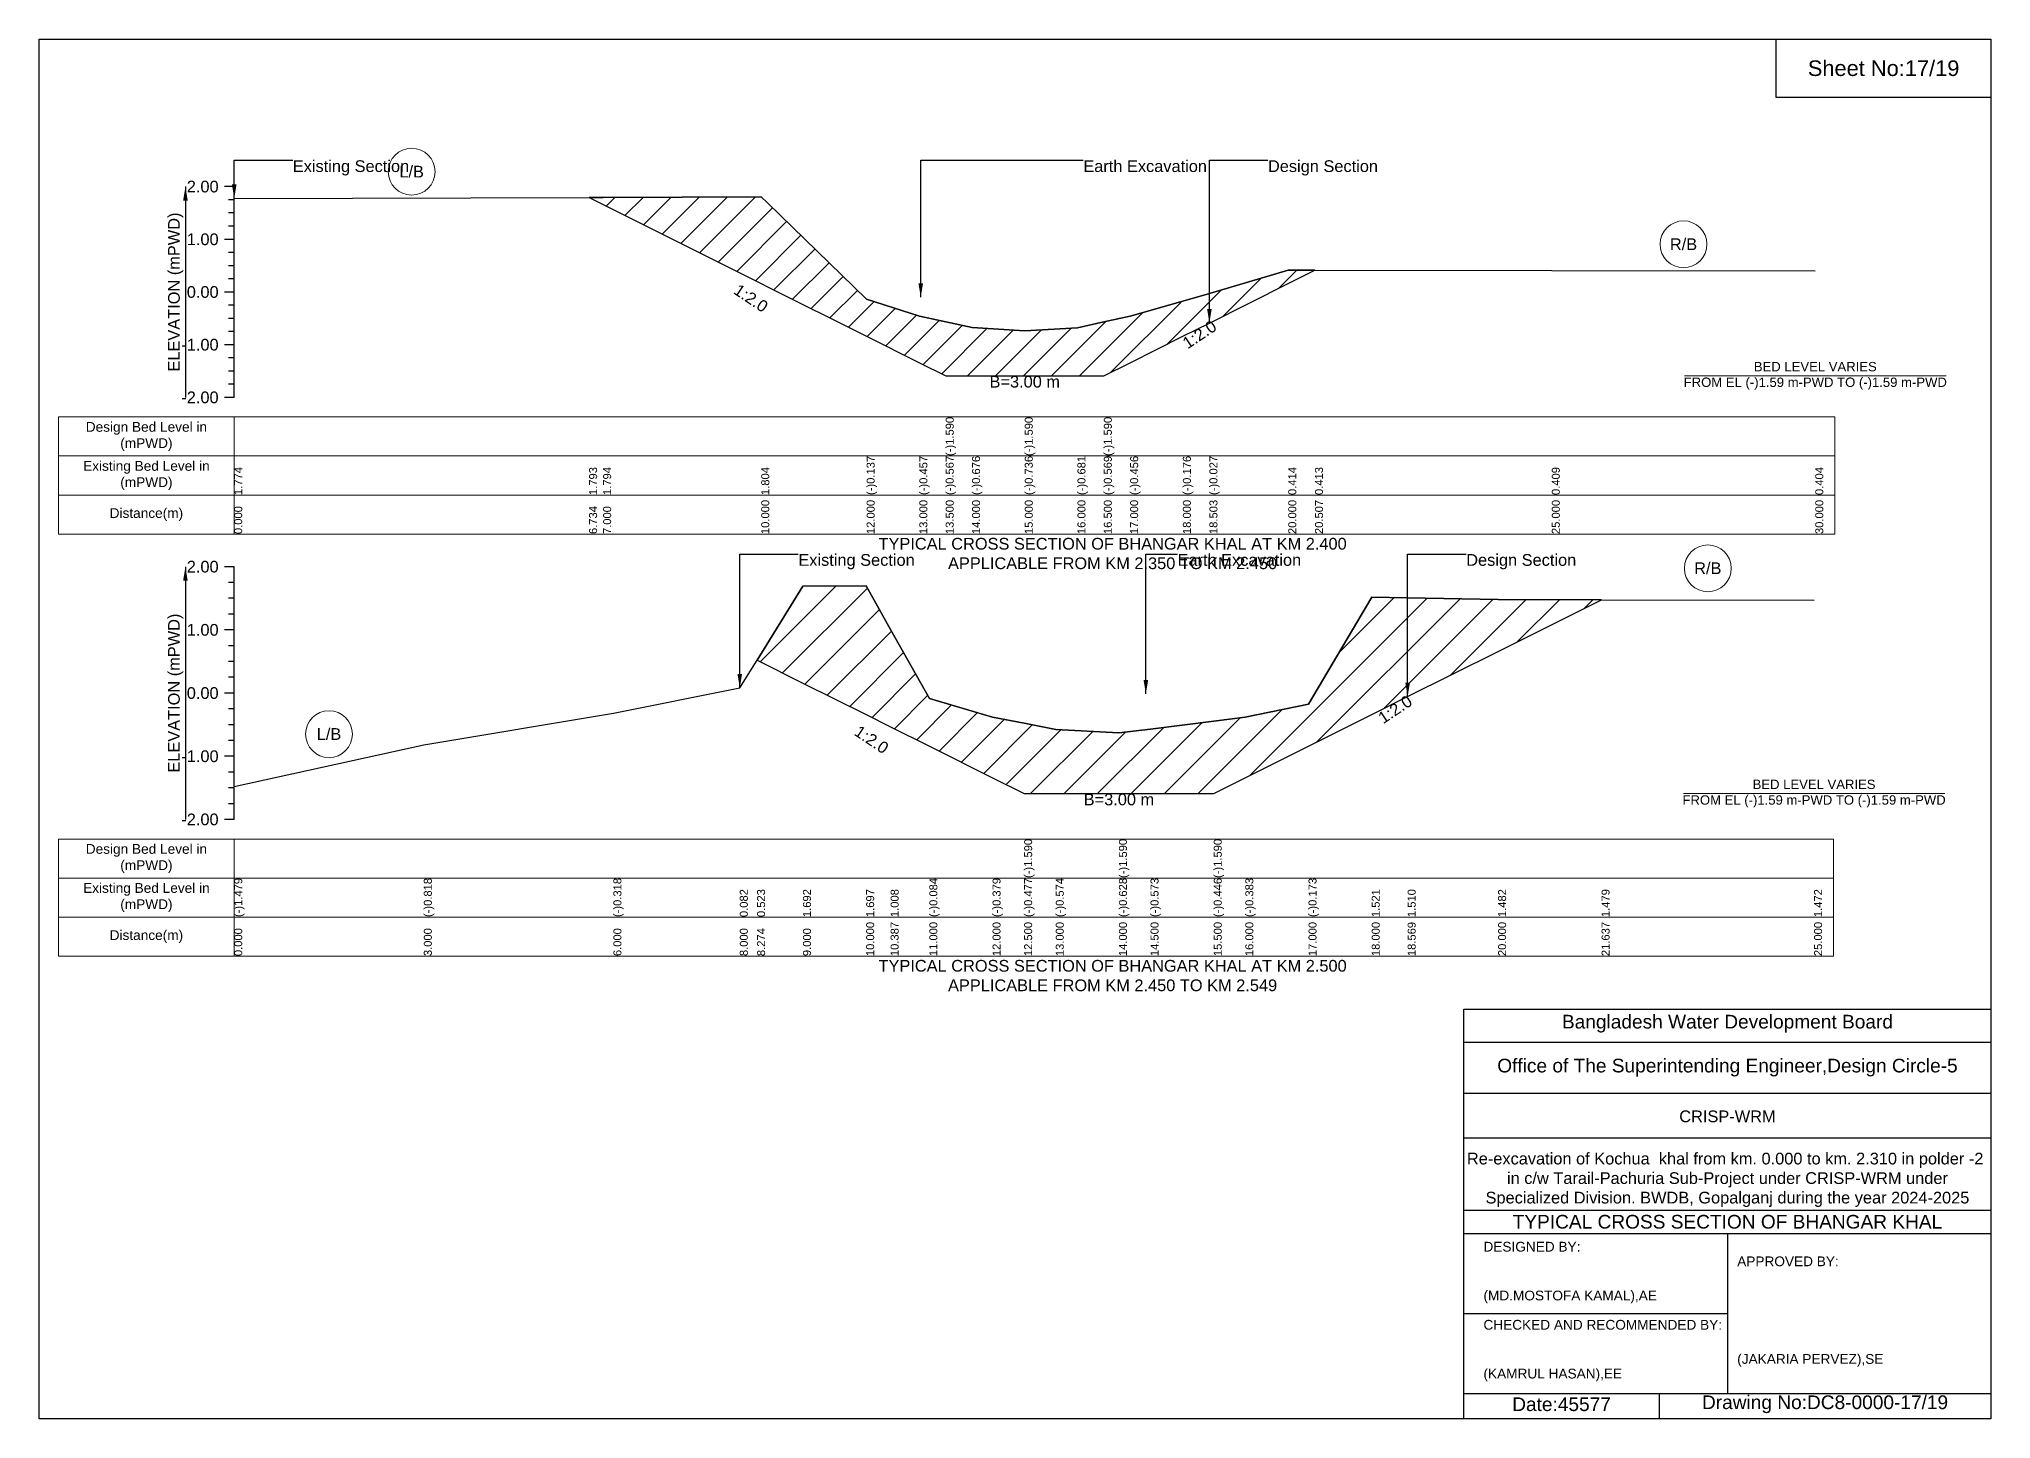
# Model space of a CAD drawing. Header units: inches. Extents: x 91000 to 288000, y -5656 to 0.
# Drawn here: x 260000 to 268000, y -5656 to 0 of the extents above; entities that cross this region are included whole.
import ezdxf

# ---------------------------------------------------------------- set-up
doc = ezdxf.new("R2010")
doc.units = ezdxf.units.IN
doc.header["$LTSCALE"] = 7
doc.header["$MEASUREMENT"] = 0
for name, color, linetype, lineweight in [('Cross section Data Border', 7, 'Continuous', 9), ('Cross Section Labels', 7, 'Continuous', 9), ('Existing_Bed_Level for Xsection', 7, 'Continuous', 25)]:
    doc.layers.add(name, color=color, linetype=linetype, lineweight=lineweight)
doc.styles.get("Standard").update_dxf_attribs({"font": 'arial.ttf'})
doc.dimstyles.get("Standard").update_dxf_attribs({"dimtxt": 0.18, "dimasz": 0.18, "dimexe": 0.18, "dimexo": 0.0625, "dimgap": 0.09, "dimtad": 0, "dimtih": 1, "dimtoh": 1, "dimdec": 4, "dimzin": 0, "dimdsep": 46, "dimtxsty": 'Standard', "dimcen": 0.09, "dimadec": 0, "dimazin": 0, "dimtfac": 1, "dimtdec": 4, "dimtofl": 0, "dimtmove": 0, "dimatfit": 3, "dimfxl": 1, "dimtolj": 1, "dimtzin": 0, "dimarcsym": 0})

msp = doc.modelspace()

# ---------------------------------------------------------------- hatches: boundary and pattern name
at = {"layer": 'Existing_Bed_Level for Xsection'}
h = msp.add_hatch(dxfattribs=at)
h.set_pattern_fill('ANSI31', color=256, scale=648, style=0)
h.paths.add_polyline_path([(262254.4, -649.7), (262312, -678.5), (262960, -1002.5), (262985.2, -1015.1), (263392, -1218.5), (263608, -1326.5), (263716, -1380.5), (263824, -1380.5), (264040, -1380.5), (264256, -1380.5), (264364, -1380.5), (264472, -1326.5), (264688, -1218.5), (264796.8, -1164.1), (265120, -1002.5), (265229.5, -947.7), (265120, -947.6), (264796.8, -1043), (264688, -1075), (264472, -1135.5), (264364, -1159.8), (264256, -1184.1), (264040, -1196), (263824, -1183), (263716, -1159.4), (263608, -1135.7), (263392, -1066.6), (262985.2, -671.8), (262960, -647.4), (262312, -649.5)])
h = msp.add_hatch(dxfattribs=at)
h.set_pattern_fill('ANSI31', color=256, scale=777, style=0)
h.paths.add_polyline_path([(262942.9, -2545.5), (263131, -2639.5), (263390, -2769), (263490.2, -2819.1), (263649, -2898.5), (263908, -3028), (264037.5, -3092.7), (264167, -3092.7), (264426, -3092.7), (264555.5, -3092.7), (264814.5, -3092.7), (264944, -3028), (265203, -2898.5), (265462, -2769), (265609.3, -2695.3), (265980, -2510), (266404.1, -2297.9), (265980, -2297.1), (265609.3, -2289.9), (265462, -2287), (265203, -2725.7), (264944, -2780.1), (264814.5, -2796.5), (264555.5, -2829.3), (264426, -2843.6), (264167, -2829.6), (264037.5, -2804.4), (263908, -2779.1), (263649, -2702.7), (263490.2, -2419.9), (263390, -2241.4), (263131, -2242.7)])

# ---------------------------------------------------------------- linework, layer by layer
for points in [[(260000, 0), (268000, 0), (268000, -5656), (260000, -5656)], [(267120, 0), (268000, 0), (268000, -240), (267120, -240)]]:
    msp.add_lwpolyline(points, close=True)
for points in [[(265840, -5656), (265840, -3976), (268000, -3976)], [(265840, -4112), (268000, -4112)], [(265840, -4320), (268000, -4320)], [(265840, -4504), (268000, -4504)], [(265840, -4800), (268000, -4800)], [(265840, -4896), (268000, -4896)], [(266920, -4896), (266920, -5552)], [(265840, -5224), (266920, -5224)], [(265840, -5552), (268000, -5552)], [(266640, -5552), (266640, -5656)]]:
    msp.add_lwpolyline(points)
at = {"layer": 'Cross section Data Border'}
for points in [[(260080, -1549), (267360, -1549), (267360, -2029), (260080, -2029)], [(260080, -3278.9), (267355, -3278.9), (267355, -3758.9), (260080, -3758.9)]]:
    msp.add_lwpolyline(points, close=True, dxfattribs=at)
for points in [[(260800, -1549), (260800, -2029)], [(260080, -1709), (267360, -1709)], [(260080, -1869), (267360, -1869)], [(260800, -3278.9), (260800, -3758.9)], [(260080, -3438.9), (267355, -3438.9)], [(260080, -3598.9), (267355, -3598.9)]]:
    msp.add_lwpolyline(points, dxfattribs=at)
at = {"layer": 'Cross Section Labels'}
for points in [[(266744.2, -1380.5), (267815.8, -1380.5)], [(266739.2, -3092.7), (267810.8, -3092.7)]]:
    msp.add_lwpolyline(points, dxfattribs=at)
for centre in [(261527.2, -543.8), (266740, -841.2), (266839.5, -2169.3), (261188.5, -2848.9)]:
    msp.add_circle(centre, 96, dxfattribs=at)
at = {"layer": 'Existing_Bed_Level for Xsection'}
for points in [[(260800, -605), (260760, -605)], [(260800, -1469), (260800, -1253), (260800, -1037), (260800, -821), (260800, -605)], [(260800, -659), (260776, -659)], [(260800, -713), (260776, -713)], [(260800, -653.8), (262254.4, -649.7), (262312, -649.5), (262960, -647.4), (262985.2, -671.8), (263392, -1066.6), (263608, -1135.7), (263716, -1159.4), (263716, -1159.4), (263824, -1183), (264040, -1196), (264040, -1196), (264256, -1184.1), (264364, -1159.8), (264364, -1159.8), (264472, -1135.5), (264688, -1075), (264796.8, -1043), (265120, -947.6), (265229.5, -947.7), (266200, -948.7), (267280, -949.8)], [(260800, -767), (260776, -767)], [(260800, -821), (260760, -821)], [(260800, -875), (260776, -875)], [(260800, -929), (260776, -929)], [(260800, -1037), (260760, -1037)], [(260800, -983), (260776, -983)], [(260800, -1091), (260776, -1091)], [(260800, -1145), (260776, -1145)], [(260800, -1199), (260776, -1199)], [(260800, -1253), (260760, -1253)], [(260800, -1307), (260776, -1307)], [(260800, -1361), (260776, -1361)], [(260800, -1415), (260776, -1415)], [(260800, -1469), (260760, -1469)], [(260800, -2162.9), (260760, -2162.9)], [(260800, -2227.7), (260776, -2227.7)], [(260800, -3198.9), (260800, -2939.9), (260800, -2680.9), (260800, -2421.9), (260800, -2162.9)], [(260800, -2292.4), (260776, -2292.4)], [(260800, -3064), (261577, -2892.8), (262354, -2763.3), (262872, -2659.7), (262942.9, -2545.5), (263131, -2242.7), (263390, -2241.4), (263490.2, -2419.9), (263649, -2702.7), (263908, -2779.1), (264037.5, -2804.4), (264037.5, -2804.4), (264167, -2829.6), (264426, -2843.6), (264426, -2843.6), (264555.5, -2829.3), (264814.5, -2796.5), (264814.5, -2796.5), (264944, -2780.1), (265203, -2725.7), (265462, -2287), (265609.3, -2289.9), (265980, -2297.1), (266404.1, -2297.9), (267275, -2299.7)], [(260800, -2357.2), (260776, -2357.2)], [(260800, -2421.9), (260760, -2421.9)], [(260800, -2486.7), (260776, -2486.7)], [(260800, -2551.4), (260776, -2551.4)], [(260800, -2616.2), (260776, -2616.2)], [(260800, -2680.9), (260760, -2680.9)], [(260800, -2745.7), (260776, -2745.7)], [(260800, -2810.4), (260776, -2810.4)], [(260800, -2875.2), (260776, -2875.2)], [(260800, -2939.9), (260760, -2939.9)], [(260800, -3004.7), (260776, -3004.7)], [(260800, -3069.4), (260776, -3069.4)], [(260800, -3198.9), (260760, -3198.9)], [(260800, -3134.2), (260776, -3134.2)]]:
    msp.add_lwpolyline(points, dxfattribs=at)
for points in [[(262254.4, -649.7), (262254.4, -649.7), (262312, -678.5), (262960, -1002.5), (262985.2, -1015.1), (263392, -1218.5), (263608, -1326.5), (263716, -1380.5), (263716, -1380.5), (263824, -1380.5), (264040, -1380.5), (264040, -1380.5), (264256, -1380.5), (264364, -1380.5), (264364, -1380.5), (264472, -1326.5), (264688, -1218.5), (264796.8, -1164.1), (265120, -1002.5), (265229.5, -947.7), (265229.5, -947.7), (265229.5, -947.7), (265120, -947.6), (264796.8, -1043), (264688, -1075), (264472, -1135.5), (264364, -1159.8), (264364, -1159.8), (264256, -1184.1), (264040, -1196), (264040, -1196), (263824, -1183), (263716, -1159.4), (263716, -1159.4), (263608, -1135.7), (263392, -1066.6), (262985.2, -671.8), (262960, -647.4), (262312, -649.5), (262254.4, -649.7)], [(262942.9, -2545.5), (263131, -2639.5), (263390, -2769), (263490.2, -2819.1), (263649, -2898.5), (263908, -3028), (264037.5, -3092.7), (264037.5, -3092.7), (264167, -3092.7), (264426, -3092.7), (264426, -3092.7), (264555.5, -3092.7), (264814.5, -3092.7), (264814.5, -3092.7), (264944, -3028), (265203, -2898.5), (265462, -2769), (265609.3, -2695.3), (265980, -2510), (266404.1, -2297.9), (265980, -2297.1), (265609.3, -2289.9), (265462, -2287), (265203, -2725.7), (264944, -2780.1), (264814.5, -2796.5), (264814.5, -2796.5), (264555.5, -2829.3), (264426, -2843.6), (264426, -2843.6), (264167, -2829.6), (264037.5, -2804.4), (264037.5, -2804.4), (263908, -2779.1), (263649, -2702.7), (263490.2, -2419.9), (263390, -2241.4), (263131, -2242.7)]]:
    msp.add_lwpolyline(points, close=True, dxfattribs=at)

# ---------------------------------------------------------------- texts
at = {"attachment_point": 5}
for s, insert, char_height in [('Sheet No:17/19', (267560, -120), 64), ('Bangladesh Water Development Board', (266920, -4036), 56), ('Office of The Superintending Engineer,Design Circle-5', (266920, -4216), 56)]:
    msp.add_mtext(s, dxfattribs=dict(at, insert=insert, char_height=char_height))
for s, insert, char_height, width, attachment_point in [('CRISP-WRM', (266920, -4416), 48, 2240, 5), ('Re-excavation of Kochua  khal from km. 0.000 to km. 2.310 in polder -2  in c/w Tarail-Pachuria Sub-Project under CRISP-WRM under Specialized Division. BWDB, Gopalganj during the year 2024-2025', (266920, -4676), 48, 2160, 5), ('TYPICAL CROSS SECTION OF BHANGAR KHAL', (266920, -4848), 56, 2240, 5), ('DESIGNED BY:^J^J^J(MD.MOSTOFA KAMAL),AE', (265920, -5056), 40, 1120, 4), ('APPROVED BY:^J^J^J^J^J^J(JAKARIA PERVEZ),SE', (266960, -5216), 40, 1120, 4), ('CHECKED AND RECOMMENDED BY:^J^J^J(KAMRUL HASAN),EE', (265920, -5376), 40, 1120, 4), ('Date:45577', (266240, -5596), 56, 1120, 5), ('Drawing No:DC8-0000-17/19', (267320, -5596), 56, 1760, 5)]:
    msp.add_mtext(s, dxfattribs=dict(insert=insert, char_height=char_height, width=width, attachment_point=attachment_point))
at = {"layer": 'Cross section Data Border', "char_height": 40, "width": 640, "attachment_point": 5}
for s, insert in [('Design Bed Level in (mPWD)', (260440, -1629)), ('Existing Bed Level in (mPWD)', (260440, -1789)), ('Distance(m)', (260440, -1949)), ('Design Bed Level in (mPWD)', (260440, -3358.9)), ('Existing Bed Level in (mPWD)', (260440, -3518.9)), ('Distance(m)', (260440, -3678.9))]:
    msp.add_mtext(s, dxfattribs=dict(at, insert=insert))
at = {"layer": 'Cross Section Labels'}
for s, insert, char_height, attachment_point in [('Existing Section', (261040, -497), 48, 1), ('L/B', (261527.2, -543.8), 48, 5), ('Earth Excavation', (264280, -497), 48, 1), ('Design Section', (265036.8, -497), 48, 1), ('R/B', (266740, -841.2), 48, 5), ('BED LEVEL VARIES ^JFROM EL (-)1.59 m-PWD TO (-)1.59 m-PWD', (267280, -1380.5), 38.4, 5), ('B=3.00 m', (264040, -1380.5), 48, 2), ('TYPICAL CROSS SECTION OF BHANGAR KHAL AT KM 2.400^JAPPLICABLE FROM KM 2.350 TO KM 2.450', (264400, -2109), 48, 5), ('Existing Section', (263112, -2111.1), 48, 1), ('Earth Excavation', (264666, -2111.1), 48, 1), ('Design Section', (265849.3, -2111.1), 48, 1), ('R/B', (266839.5, -2169.3), 48, 5), ('L/B', (261188.5, -2848.9), 48, 5), ('BED LEVEL VARIES ^JFROM EL (-)1.59 m-PWD TO (-)1.59 m-PWD', (267275, -3092.7), 38.4, 5), ('B=3.00 m', (264426, -3092.7), 48, 2), ('TYPICAL CROSS SECTION OF BHANGAR KHAL AT KM 2.500^JAPPLICABLE FROM KM 2.450 TO KM 2.549', (264400, -3838.9), 48, 5)]:
    msp.add_mtext(s, dxfattribs=dict(at, insert=insert, char_height=char_height, attachment_point=attachment_point))
at = {"layer": 'Cross Section Labels', "char_height": 48, "attachment_point": 2}
for insert, rotation in [((262931.2, -1042.1), 326.30993), ((264742.8, -1191.1), 33.69007), ((265544.5, -2727.7), 33.69007), ((263425.5, -2851.5), 326.30993)]:
    msp.add_mtext('1:2.0', dxfattribs=dict(at, insert=insert, rotation=rotation))
at = {"layer": 'Existing_Bed_Level for Xsection', "char_height": 48, "attachment_point": 6}
for s, insert in [('2.00', (260736, -605)), ('1.00', (260736, -821)), ('0.00', (260736, -1037)), ('-1.00', (260736, -1253)), ('-2.00', (260736, -1469)), ('2.00', (260736, -2162.9)), ('1.00', (260736, -2421.9)), ('0.00', (260736, -2680.9)), ('-1.00', (260736, -2939.9)), ('-2.00', (260736, -3198.9))]:
    msp.add_mtext(s, dxfattribs=dict(at, insert=insert))
at = {"layer": 'Existing_Bed_Level for Xsection', "rotation": 90}
for s, insert, char_height, attachment_point in [('ELEVATION (mPWD)', (260560, -1037), 48, 5), ('(-)1.590', (263716, -1709), 32.8, 1), ('(-)1.590', (264040, -1709), 32.8, 1), ('(-)1.590', (264364, -1709), 32.8, 1), ('1.774', (260800, -1869), 32.8, 1), ('1.793', (262254.4, -1869), 32.8, 1), ('1.794', (262312, -1869), 32.8, 1), ('1.804', (262960, -1869), 32.8, 1), ('(-)0.137', (263392, -1869), 32.8, 1), ('(-)0.457', (263608, -1869), 32.8, 1), ('(-)0.567', (263716, -1869), 32.8, 1), ('(-)0.676', (263824, -1869), 32.8, 1), ('(-)0.736', (264040, -1869), 32.8, 1), ('(-)0.681', (264256, -1869), 32.8, 1), ('(-)0.569', (264364, -1869), 32.8, 1), ('(-)0.456', (264472, -1869), 32.8, 1), ('(-)0.176', (264688, -1869), 32.8, 1), ('(-)0.027', (264796.8, -1869), 32.8, 1), ('0.414', (265120, -1869), 32.8, 1), ('0.413', (265229.5, -1869), 32.8, 1), ('0.409', (266200, -1869), 32.8, 1), ('0.404', (267280, -1869), 32.8, 1), ('0.000', (260800, -2029), 32.8, 1), ('6.734', (262254.4, -2029), 32.8, 1), ('7.000', (262312, -2029), 32.8, 1), ('10.000', (262960, -2029), 32.8, 1), ('12.000', (263392, -2029), 32.8, 1), ('13.000', (263608, -2029), 32.8, 1), ('13.500', (263716, -2029), 32.8, 1), ('14.000', (263824, -2029), 32.8, 1), ('15.000', (264040, -2029), 32.8, 1), ('16.000', (264256, -2029), 32.8, 1), ('16.500', (264364, -2029), 32.8, 1), ('17.000', (264472, -2029), 32.8, 1), ('18.000', (264688, -2029), 32.8, 1), ('18.503', (264796.8, -2029), 32.8, 1), ('20.000', (265120, -2029), 32.8, 1), ('20.507', (265229.5, -2029), 32.8, 1), ('25.000', (266200, -2029), 32.8, 1), ('30.000', (267280, -2029), 32.8, 1), ('ELEVATION (mPWD)', (260560, -2680.9), 48, 5), ('(-)1.590', (264037.5, -3438.9), 32.8, 1), ('(-)1.590', (264426, -3438.9), 32.8, 1), ('(-)1.590', (264814.5, -3438.9), 32.8, 1), ('(-)0.084', (263649, -3598.9), 32.8, 1), ('(-)0.574', (264167, -3598.9), 32.8, 1), ('(-)1.479', (260800, -3598.9), 32.8, 1), ('(-)0.818', (261577, -3598.9), 32.8, 1), ('(-)0.318', (262354, -3598.9), 32.8, 1), ('0.082', (262872, -3598.9), 32.8, 1), ('0.523', (262942.9, -3598.9), 32.8, 1), ('1.692', (263131, -3598.9), 32.8, 1), ('1.697', (263390, -3598.9), 32.8, 1), ('1.008', (263490.2, -3598.9), 32.8, 1), ('(-)0.379', (263908, -3598.9), 32.8, 1), ('(-)0.477', (264037.5, -3598.9), 32.8, 1), ('(-)0.628', (264426, -3598.9), 32.8, 1), ('(-)0.573', (264555.5, -3598.9), 32.8, 1), ('(-)0.446', (264814.5, -3598.9), 32.8, 1), ('(-)0.383', (264944, -3598.9), 32.8, 1), ('(-)0.173', (265203, -3598.9), 32.8, 1), ('1.521', (265462, -3598.9), 32.8, 1), ('1.510', (265609.3, -3598.9), 32.8, 1), ('1.482', (265980, -3598.9), 32.8, 1), ('1.479', (266404.1, -3598.9), 32.8, 1), ('1.472', (267275, -3598.9), 32.8, 1), ('0.000', (260800, -3758.9), 32.8, 1), ('3.000', (261577, -3758.9), 32.8, 1), ('6.000', (262354, -3758.9), 32.8, 1), ('8.000', (262872, -3758.9), 32.8, 1), ('8.274', (262942.9, -3758.9), 32.8, 1), ('9.000', (263131, -3758.9), 32.8, 1), ('10.000', (263390, -3758.9), 32.8, 1), ('10.387', (263490.2, -3758.9), 32.8, 1), ('11.000', (263649, -3758.9), 32.8, 1), ('12.000', (263908, -3758.9), 32.8, 1), ('12.500', (264037.5, -3758.9), 32.8, 1), ('13.000', (264167, -3758.9), 32.8, 1), ('14.000', (264426, -3758.9), 32.8, 1), ('14.500', (264555.5, -3758.9), 32.8, 1), ('15.500', (264814.5, -3758.9), 32.8, 1), ('16.000', (264944, -3758.9), 32.8, 1), ('17.000', (265203, -3758.9), 32.8, 1), ('18.000', (265462, -3758.9), 32.8, 1), ('18.569', (265609.3, -3758.9), 32.8, 1), ('20.000', (265980, -3758.9), 32.8, 1), ('21.637', (266404.1, -3758.9), 32.8, 1), ('25.000', (267275, -3758.9), 32.8, 1)]:
    msp.add_mtext(s, dxfattribs=dict(at, insert=insert, char_height=char_height, attachment_point=attachment_point))

# ---------------------------------------------------------------- leaders
at = {"layer": 'Cross Section Labels', "annotation_type": 0, "has_hookline": 1, "hookline_direction": 0}
for points, text_width in [([(260800, -653.8), (260800, -497), (261039.9, -497)], 467.2), ([(263613.7, -1058.3), (263613.7, -497), (264279.9, -497)], 497), ([(264796.8, -1164.1), (264796.8, -497), (265036.7, -497)], 441.2), ([(262872, -2659.7), (262872, -2111.1), (263111.9, -2111.1)], 467.2), ([(264536.3, -2684.4), (264536.3, -2111.1), (264665.9, -2111.1)], 497), ([(265609.3, -2695.3), (265609.3, -2111.1), (265849.2, -2111.1)], 441.2)]:
    msp.add_leader(points, dimstyle='Standard', override={"dimasz": 57.6}, dxfattribs=dict(at, text_width=text_width))
at = {"layer": 'Existing_Bed_Level for Xsection'}
for points in [[(260600, -605), (260600, -1469)], [(260600, -2162.9), (260600, -3198.9)]]:
    msp.add_leader(points, dimstyle='Standard', override={"dimasz": 57.6}, dxfattribs=at)

doc.saveas('drawing.dxf')
